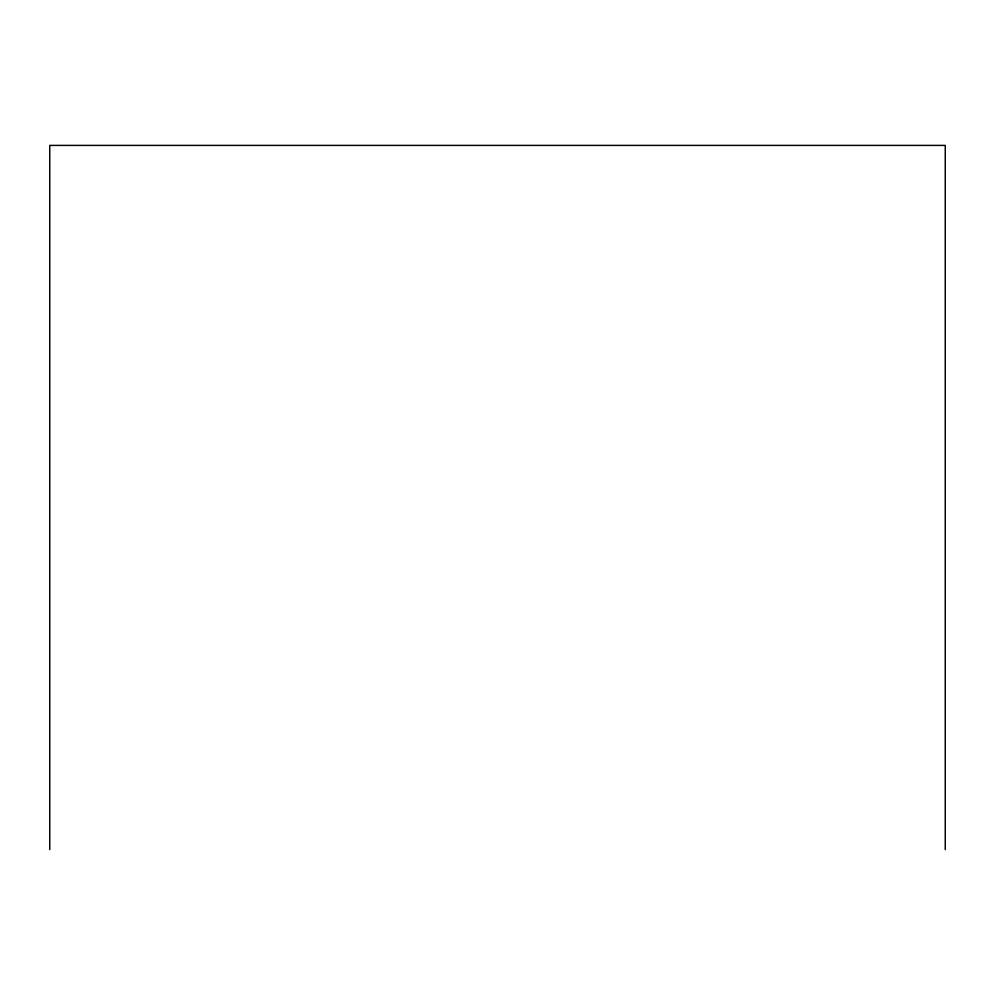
<?xml version="1.0" encoding="UTF-8"?>
<svg xmlns="http://www.w3.org/2000/svg" width="995" height="995" viewBox="0 0 995 995"><rect width="100%" height="100%" fill="white"/><g stroke="black" fill="none" stroke-linecap="round" stroke-linejoin="round"><path stroke-width="1.49" d="M945.25 849.593L945.25 145.407L49.75 145.407L49.75 849.593"/></g></svg>
